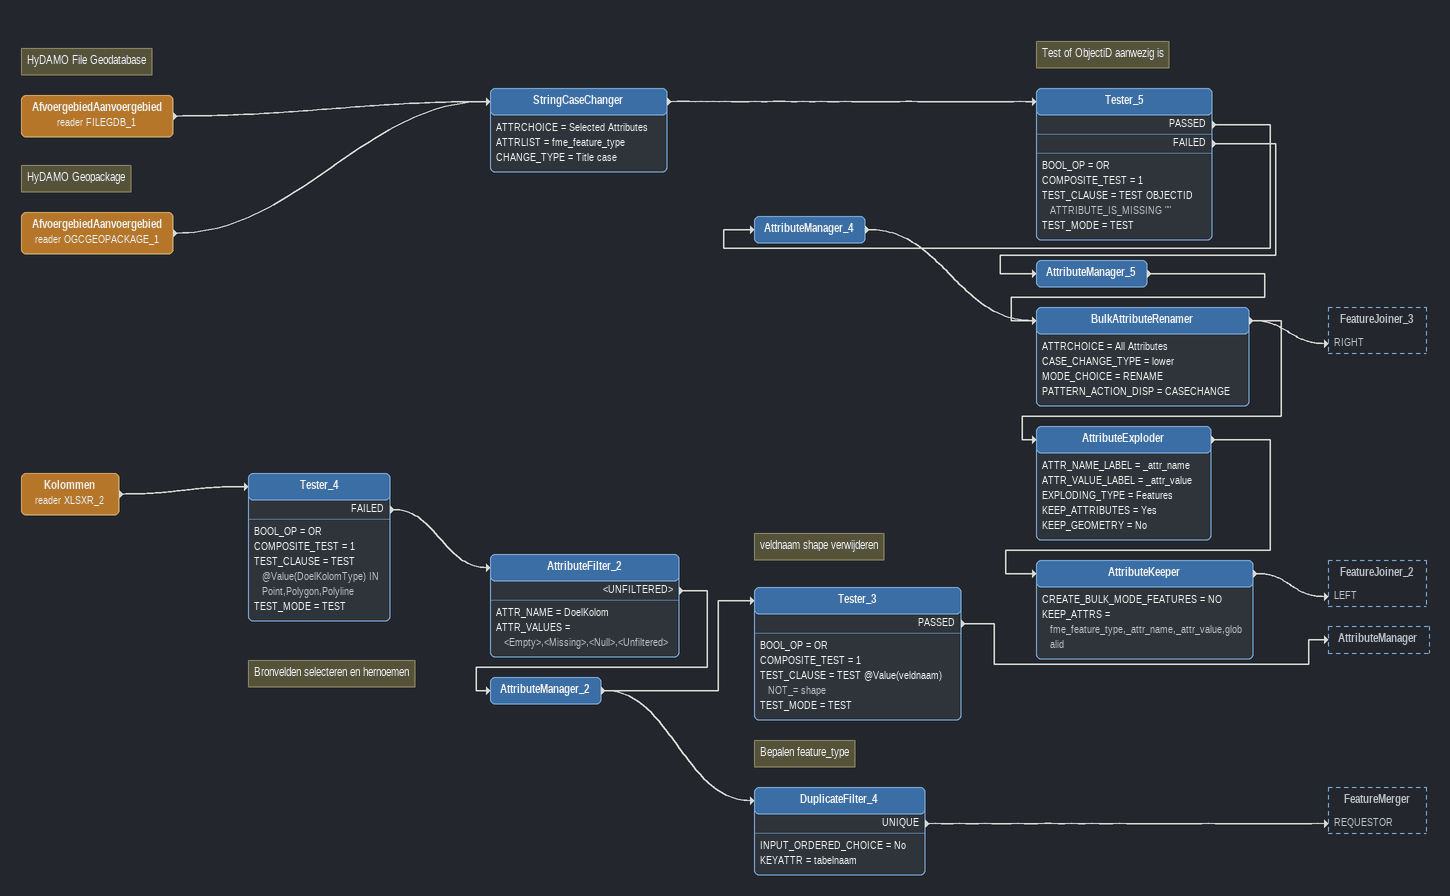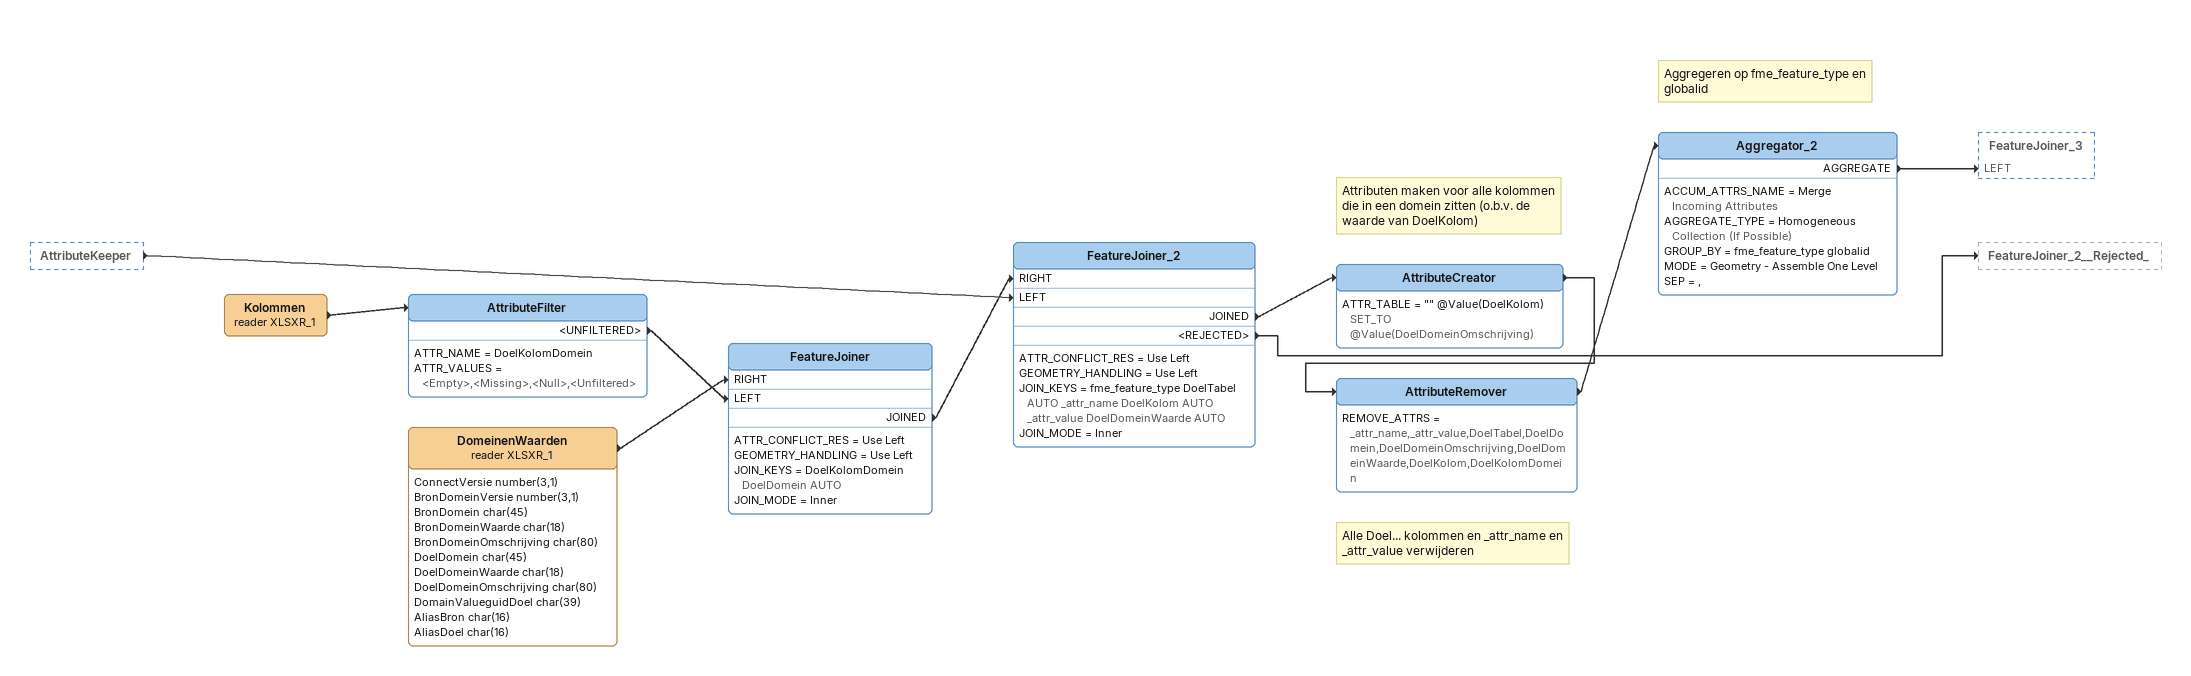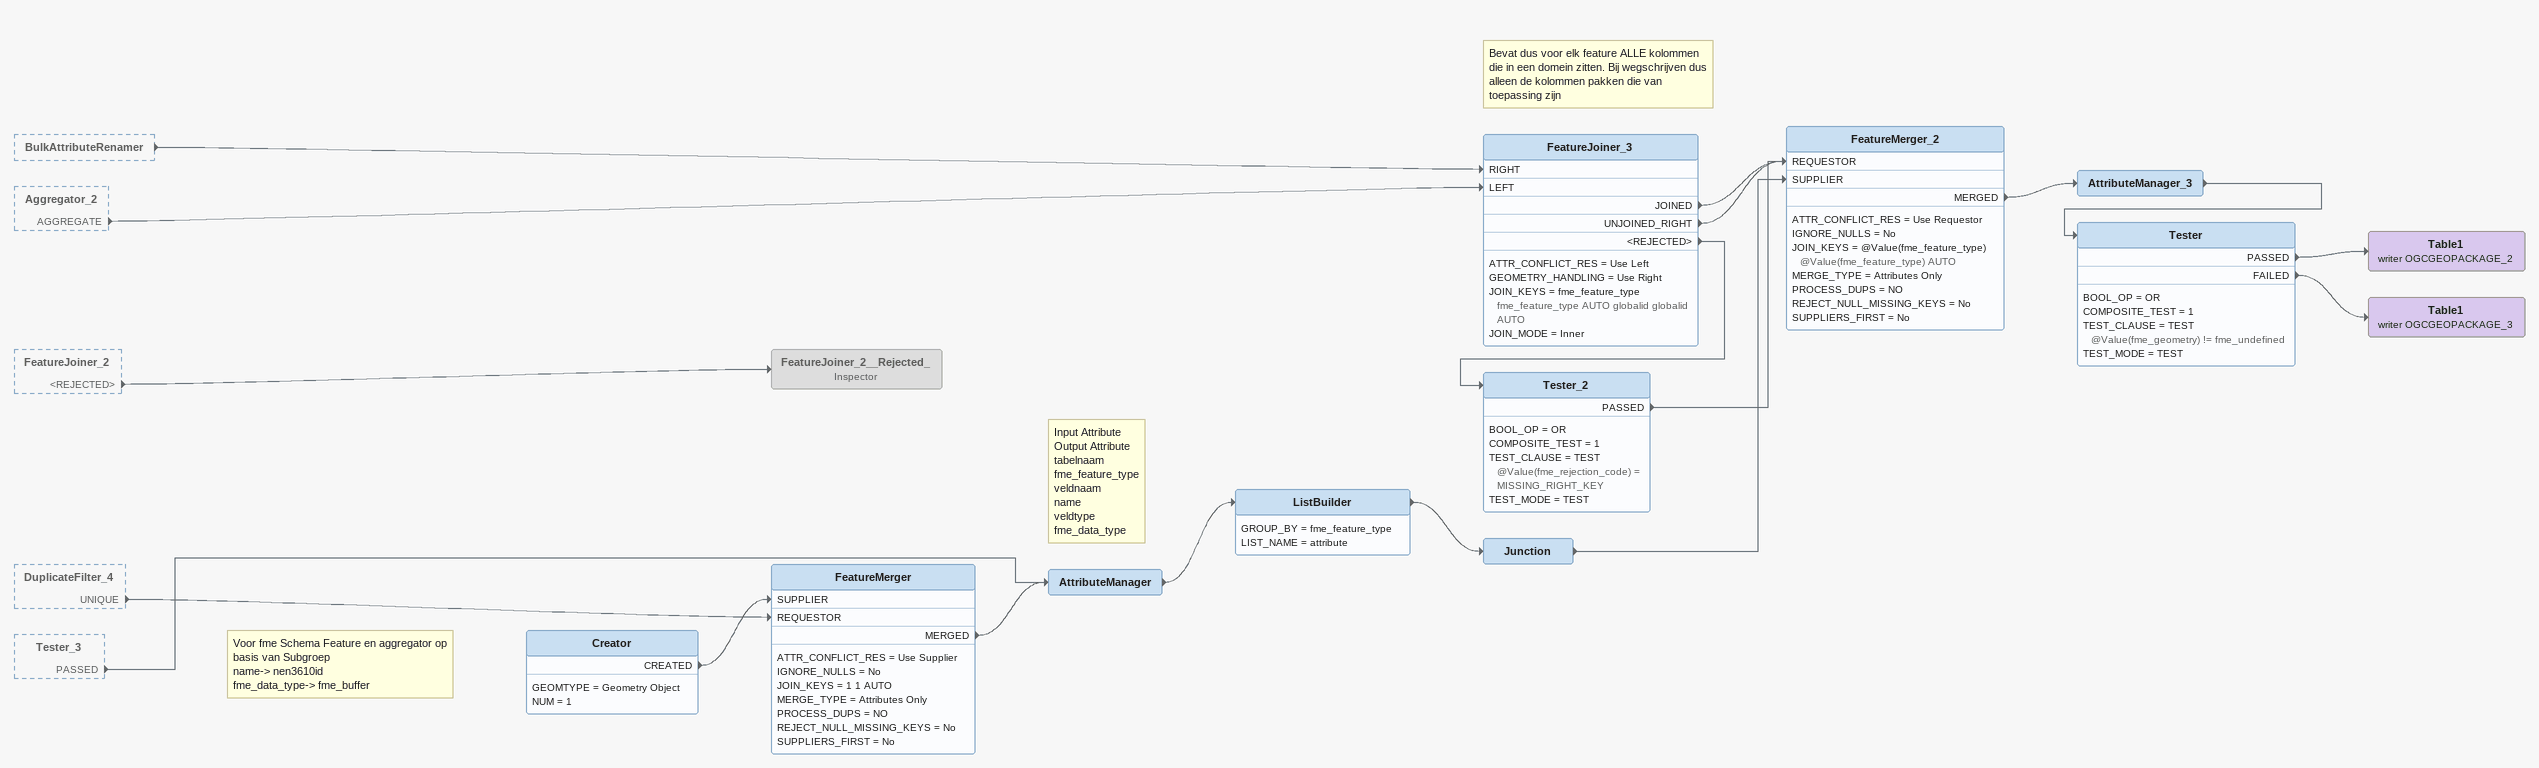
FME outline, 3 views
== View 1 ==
Kolommen (reader XLSXR_2)
    -> Tester_4
Tester_4
    BOOL_OP = OR
    COMPOSITE_TEST = 1
    TEST_CLAUSE = TEST @Value(DoelKolomType) IN Point,Polygon,Polyline
    TEST_MODE = TEST
    FAILED -> AttributeFilter_2
AttributeFilter_2
    ATTR_NAME = DoelKolom
    ATTR_VALUES = <Empty>,<Missing>,<Null>,<Unfiltered>
    <UNFILTERED> -> AttributeManager_2
Note: Bronvelden selecteren en hernoemen
AttributeManager_2
    -> DuplicateFilter_4
    -> Tester_3
Note: veldnaam shape verwijderen
Tester_3
    BOOL_OP = OR
    COMPOSITE_TEST = 1
    TEST_CLAUSE = TEST @Value(veldnaam) NOT_= shape
    TEST_MODE = TEST
    PASSED -> AttributeManager
Note: Bepalen feature_type
DuplicateFilter_4
    INPUT_ORDERED_CHOICE = No
    KEYATTR = tabelnaam
    UNIQUE -> FeatureMerger [REQUESTOR]
Note: HyDAMO File Geodatabase
AfvoergebiedAanvoergebied (reader FILEGDB_1)
    -> StringCaseChanger
Note: HyDAMO Geopackage
AfvoergebiedAanvoergebied (reader OGCGEOPACKAGE_1)
    -> StringCaseChanger
StringCaseChanger
    ATTRCHOICE = Selected Attributes
    ATTRLIST = fme_feature_type
    CHANGE_TYPE = Title case
    -> Tester_5
Note: Test of ObjectiD aanwezig is
Tester_5
    BOOL_OP = OR
    COMPOSITE_TEST = 1
    TEST_CLAUSE = TEST OBJECTID ATTRIBUTE_IS_MISSING ""
    TEST_MODE = TEST
    PASSED -> AttributeManager_4
    FAILED -> AttributeManager_5
AttributeManager_5
    -> BulkAttributeRenamer
AttributeManager_4
    -> BulkAttributeRenamer
BulkAttributeRenamer
    ATTRCHOICE = All Attributes
    CASE_CHANGE_TYPE = lower
    MODE_CHOICE = RENAME
    PATTERN_ACTION_DISP = CASECHANGE
    -> FeatureJoiner_3 [RIGHT]
    -> AttributeExploder
AttributeExploder
    ATTR_NAME_LABEL = _attr_name
    ATTR_VALUE_LABEL = _attr_value
    EXPLODING_TYPE = Features
    KEEP_ATTRIBUTES = Yes
    KEEP_GEOMETRY = No
    -> AttributeKeeper
AttributeKeeper
    CREATE_BULK_MODE_FEATURES = NO
    KEEP_ATTRS = fme_feature_type,_attr_name,_attr_value,globalid
    -> FeatureJoiner_2 [LEFT]

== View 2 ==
AttributeKeeper [outside]
    -> FeatureJoiner_2 [LEFT]
Kolommen (reader XLSXR_1)
    -> AttributeFilter
AttributeFilter
    ATTR_NAME = DoelKolomDomein
    ATTR_VALUES = <Empty>,<Missing>,<Null>,<Unfiltered>
    <UNFILTERED> -> FeatureJoiner [LEFT]
DomeinenWaarden (reader XLSXR_1)
    attributes: ConnectVersie number(3,1), BronDomeinVersie number(3,1), BronDomein char(45), BronDomeinWaarde char(18), BronDomeinOmschrijving char(80), DoelDomein char(45), DoelDomeinWaarde char(18), DoelDomeinOmschrijving char(80), DomainValueguidDoel char(39), AliasBron char(16), AliasDoel char(16)
    -> FeatureJoiner [RIGHT]
FeatureJoiner
    ATTR_CONFLICT_RES = Use Left
    GEOMETRY_HANDLING = Use Left
    JOIN_KEYS = DoelKolomDomein DoelDomein AUTO
    JOIN_MODE = Inner
    JOINED -> FeatureJoiner_2 [RIGHT]
FeatureJoiner_2
    ATTR_CONFLICT_RES = Use Left
    GEOMETRY_HANDLING = Use Left
    JOIN_KEYS = fme_feature_type DoelTabel AUTO _attr_name DoelKolom AUTO _attr_value DoelDomeinWaarde AUTO
    JOIN_MODE = Inner
    JOINED -> AttributeCreator
    <REJECTED> -> FeatureJoiner_2__Rejected_
Note: Attributen maken voor alle kolommen die in een domein zitten (o.b.v. de waarde van DoelKolom)
AttributeCreator
    ATTR_TABLE = "" @Value(DoelKolom) SET_TO @Value(DoelDomeinOmschrijving)
    -> AttributeRemover
Note: Alle Doel... kolommen en _attr_name en _attr_value verwijderen
AttributeRemover
    REMOVE_ATTRS = _attr_name,_attr_value,DoelTabel,DoelDomein,DoelDomeinOmschrijving,DoelDomeinWaarde,DoelKolom,DoelKolomDomein
    -> Aggregator_2
Note: Aggregeren op fme_feature_type en globalid
Aggregator_2
    ACCUM_ATTRS_NAME = Merge Incoming Attributes
    AGGREGATE_TYPE = Homogeneous Collection (If Possible)
    GROUP_BY = fme_feature_type globalid
    MODE = Geometry - Assemble One Level
    SEP = ,
    AGGREGATE -> FeatureJoiner_3 [LEFT]

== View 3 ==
BulkAttributeRenamer [outside]
    -> FeatureJoiner_3 [RIGHT]
Aggregator_2 [outside]
    AGGREGATE -> FeatureJoiner_3 [LEFT]
FeatureJoiner_2 [outside]
    <REJECTED> -> FeatureJoiner_2__Rejected_
DuplicateFilter_4 [outside]
    UNIQUE -> FeatureMerger [REQUESTOR]
Tester_3 [outside]
    PASSED -> AttributeManager
Note: Bevat dus voor elk feature ALLE kolommen die in een domein zitten. Bij wegschrijven dus alleen de kolommen pakken die van toepassing zijn
FeatureJoiner_3
    ATTR_CONFLICT_RES = Use Left
    GEOMETRY_HANDLING = Use Right
    JOIN_KEYS = fme_feature_type fme_feature_type AUTO globalid globalid AUTO
    JOIN_MODE = Inner
    JOINED -> FeatureMerger_2 [REQUESTOR]
    UNJOINED_RIGHT -> FeatureMerger_2 [REQUESTOR]
    <REJECTED> -> Tester_2
Tester_2
    BOOL_OP = OR
    COMPOSITE_TEST = 1
    TEST_CLAUSE = TEST @Value(fme_rejection_code) = MISSING_RIGHT_KEY
    TEST_MODE = TEST
    PASSED -> FeatureMerger_2 [REQUESTOR]
FeatureJoiner_2__Rejected_: Inspector [off]
Note: Voor fme Schema Feature en aggregator op basis van Subgroep / name-> nen3610id / fme_data_type-> fme_buffer
Creator
    GEOMTYPE = Geometry Object
    NUM = 1
    CREATED -> FeatureMerger [SUPPLIER]
FeatureMerger
    ATTR_CONFLICT_RES = Use Supplier
    IGNORE_NULLS = No
    JOIN_KEYS = 1 1 AUTO
    MERGE_TYPE = Attributes Only
    PROCESS_DUPS = NO
    REJECT_NULL_MISSING_KEYS = No
    SUPPLIERS_FIRST = No
    MERGED -> AttributeManager
Note: Input Attribute / Output Attribute / tabelnaam / fme_feature_type / veldnaam / name / veldtype / fme_data_type
AttributeManager
    -> ListBuilder
ListBuilder
    GROUP_BY = fme_feature_type
    LIST_NAME = attribute
    -> Junction
Junction
    -> FeatureMerger_2 [SUPPLIER]
FeatureMerger_2
    ATTR_CONFLICT_RES = Use Requestor
    IGNORE_NULLS = No
    JOIN_KEYS = @Value(fme_feature_type) @Value(fme_feature_type) AUTO
    MERGE_TYPE = Attributes Only
    PROCESS_DUPS = NO
    REJECT_NULL_MISSING_KEYS = No
    SUPPLIERS_FIRST = No
    MERGED -> AttributeManager_3
AttributeManager_3
    -> Tester
Tester
    BOOL_OP = OR
    COMPOSITE_TEST = 1
    TEST_CLAUSE = TEST @Value(fme_geometry) != fme_undefined
    TEST_MODE = TEST
    PASSED -> Table1 (writer OGCGEOPACKAGE_2)
    FAILED -> Table1 (writer OGCGEOPACKAGE_3)
Table1 (writer OGCGEOPACKAGE_2)
Table1 (writer OGCGEOPACKAGE_3)
